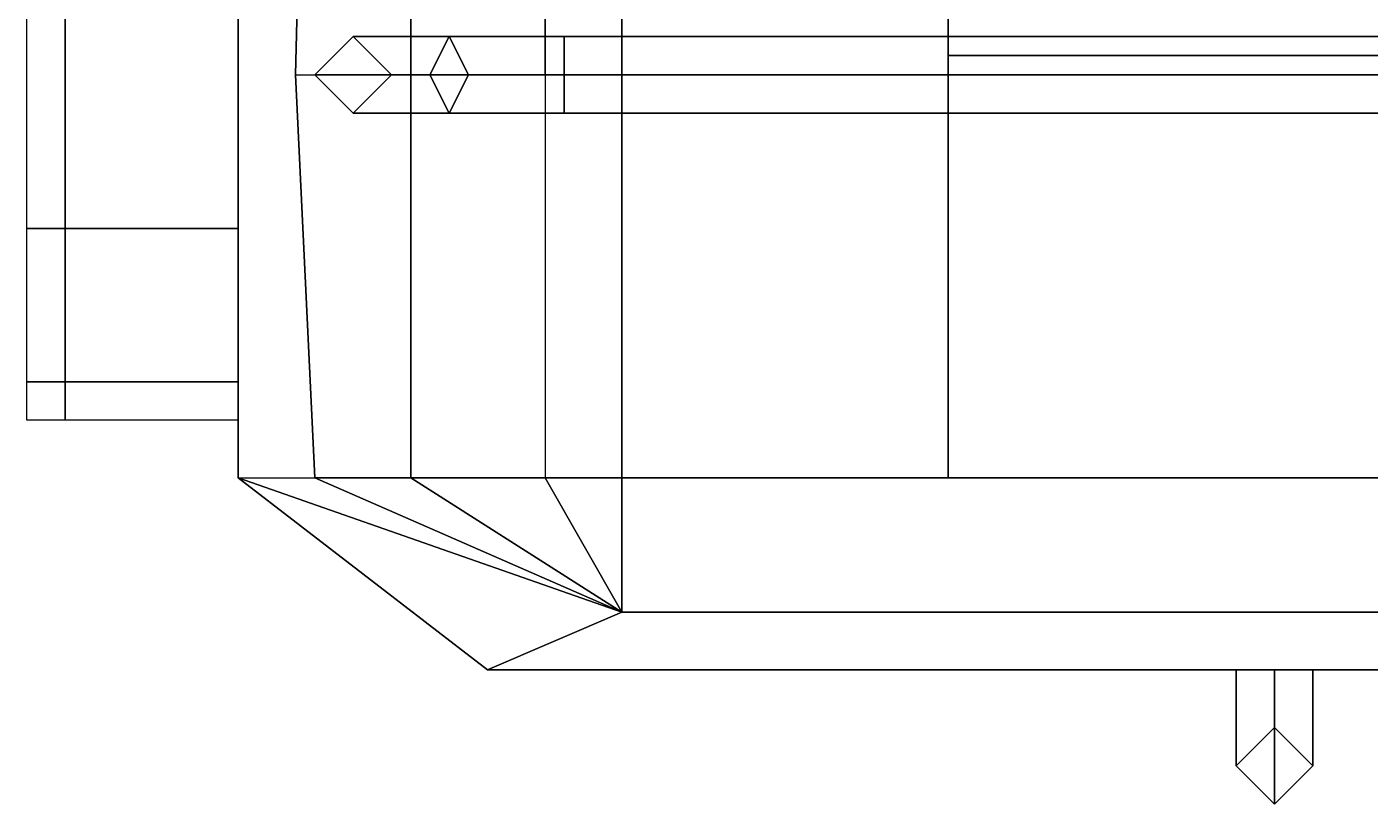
# Model space of a CAD drawing. Header units: millimetres. Extents: x -1 to 3, y -3 to 11.3.
# Drawn here: x -1.01 to -0.31, y -2.82 to -2.415 of the extents above; entities that cross this region are included whole.
import ezdxf

# ---------------------------------------------------------------- set-up
doc = ezdxf.new("R2010")
doc.units = ezdxf.units.MM
for name, color, linetype in [('hansa_tent', 3, 'Continuous'), ('mudguards2', 6, 'Continuous'), ('tent', 3, 'Continuous')]:
    doc.layers.add(name, color=color, linetype=linetype)

msp = doc.modelspace()

# ---------------------------------------------------------------- linework, layer by layer
for points in [[(-0.53, 1.03, 0.34), (-0.53, -2.43, 0.34), (-0.53, -2.65, 0.78), (-0.53, 1.03, 0.78)], [(0.53, 1.03, 0.34), (0.53, -2.43, 0.34), (-0.53, -2.43, 0.34), (-0.53, 1.03, 0.34)], [(-0.9, 0.03, 0.78), (-0.9, -2.65, 0.78), (-0.9, -2.65, 1.7), (-0.9, 0.03, 1.7)], [(-0.7, -1.16, 1.7), (-0.9, 0.03, 1.7), (-0.9, -2.65, 1.7), (-0.7, -2.72, 1.7)], [(-0.29, -1.16, 1.34), (-0.7, -1.16, 1.34), (-0.7, -2.72, 1.34), (-0.29, -2.72, 1.34)], [(-0.7, -1.16, 1.34), (-0.7, -1.16, 1.7), (-0.7, -2.72, 1.7), (-0.7, -2.72, 1.34)], [(-0.84, -2.42, 2.08), (-0.86, -2.44, 2.08), (-0.8, -2.44, 2.17), (-0.79, -2.42, 2.15)], [(-0.84, -2.42, 1.7), (-0.86, -2.44, 1.7), (-0.86, -2.44, 2.08), (-0.84, -2.42, 2.08)], [(-0.82, -2.44, 2.08), (-0.84, -2.42, 2.08), (-0.79, -2.42, 2.15), (-0.78, -2.44, 2.13)], [(-0.82, -2.44, 1.7), (-0.84, -2.42, 1.7), (-0.84, -2.42, 2.08), (-0.82, -2.44, 2.08)], [(-0.79, -2.42, 2.15), (-0.8, -2.44, 2.17), (-0.73, -2.44, 2.2), (-0.73, -2.42, 2.18)], [(-0.78, -2.44, 2.13), (-0.79, -2.42, 2.15), (-0.73, -2.42, 2.18), (-0.73, -2.44, 2.16)], [(-0.73, -2.44, 2.16), (-0.73, -2.42, 2.18), (0.73, -2.42, 2.18), (0.73, -2.44, 2.16)], [(-0.73, -2.42, 2.18), (-0.73, -2.44, 2.2), (0.73, -2.44, 2.2), (0.73, -2.42, 2.18)], [(-0.53, -2.65, 0.78), (-0.53, -2.43, 0.34), (0.53, -2.43, 0.34), (0.53, -2.65, 0.78)], [(-0.86, -2.44, 2.08), (-0.84, -2.46, 2.08), (-0.79, -2.46, 2.15), (-0.8, -2.44, 2.17)], [(-0.86, -2.44, 1.7), (-0.84, -2.46, 1.7), (-0.84, -2.46, 2.08), (-0.86, -2.44, 2.08)], [(-0.84, -2.46, 2.08), (-0.82, -2.44, 2.08), (-0.78, -2.44, 2.13), (-0.79, -2.46, 2.15)], [(-0.84, -2.46, 1.7), (-0.82, -2.44, 1.7), (-0.82, -2.44, 2.08), (-0.84, -2.46, 2.08)], [(-0.8, -2.44, 2.17), (-0.79, -2.46, 2.15), (-0.73, -2.46, 2.18), (-0.73, -2.44, 2.2)], [(-0.79, -2.46, 2.15), (-0.78, -2.44, 2.13), (-0.73, -2.44, 2.16), (-0.73, -2.46, 2.18)], [(-0.73, -2.46, 2.18), (-0.73, -2.44, 2.16), (0.73, -2.44, 2.16), (0.73, -2.46, 2.18)], [(-0.73, -2.44, 2.2), (-0.73, -2.46, 2.18), (0.73, -2.46, 2.18), (0.73, -2.44, 2.2)], [(-0.9, -2.65, 0.78), (-0.77, -2.75, 1.06), (-0.77, -2.75, 1.7), (-0.9, -2.65, 1.7)], [(0.9, -2.65, 0.78), (0.77, -2.75, 1.06), (-0.77, -2.75, 1.06), (-0.9, -2.65, 0.78)], [(-0.7, -2.72, 1.7), (-0.9, -2.65, 1.7), (-0.77, -2.75, 1.7), (-0.7, -2.72, 1.7)], [(-0.7, -2.72, 1.7), (-0.77, -2.75, 1.7), (0.77, -2.75, 1.7), (0.7, -2.72, 1.7)], [(0.7, -2.72, 1.34), (-0.7, -2.72, 1.34), (-0.7, -2.72, 1.7), (0.7, -2.72, 1.7)], [(-0.77, -2.75, 1.7), (-0.77, -2.75, 1.06), (0.77, -2.75, 1.06), (0.77, -2.75, 1.7)], [(-0.38, -2.8, 1.44), (-0.36, -2.82, 1.46), (-0.36, -2.75, 1.46), (-0.38, -2.75, 1.44)], [(-0.36, -2.78, 1.42), (-0.38, -2.8, 1.44), (-0.38, -2.75, 1.44), (-0.36, -2.75, 1.42)], [(-0.38, -2.8, 1.16), (-0.36, -2.78, 1.18), (-0.36, -2.75, 1.18), (-0.38, -2.75, 1.16)], [(-0.36, -2.82, 1.14), (-0.38, -2.8, 1.16), (-0.38, -2.75, 1.16), (-0.36, -2.75, 1.14)], [(-0.34, -2.8, 1.44), (-0.36, -2.78, 1.42), (-0.36, -2.75, 1.42), (-0.34, -2.75, 1.44)], [(-0.36, -2.82, 1.46), (-0.34, -2.8, 1.44), (-0.34, -2.75, 1.44), (-0.36, -2.75, 1.46)], [(-0.34, -2.8, 1.16), (-0.36, -2.82, 1.14), (-0.36, -2.75, 1.14), (-0.34, -2.75, 1.16)], [(-0.36, -2.78, 1.18), (-0.34, -2.8, 1.16), (-0.34, -2.75, 1.16), (-0.36, -2.75, 1.18)], [(-0.36, -2.78, 1.18), (-0.38, -2.8, 1.16), (-0.38, -2.8, 1.44), (-0.36, -2.78, 1.42)], [(-0.34, -2.8, 1.16), (-0.36, -2.78, 1.18), (-0.36, -2.78, 1.42), (-0.34, -2.8, 1.44)], [(-0.38, -2.8, 1.16), (-0.36, -2.82, 1.14), (-0.36, -2.82, 1.46), (-0.38, -2.8, 1.44)], [(-0.36, -2.82, 1.14), (-0.34, -2.8, 1.16), (-0.34, -2.8, 1.44), (-0.36, -2.82, 1.46)]]:
    msp.add_3dface(points)
at = {"layer": 'hansa_tent'}
for points in [[(-0.87, -2.44, 2.11), (-0.86, -2.03, 2.09), (-0.86, -2.03, 1.7), (-0.87, -2.44, 1.7)], [(-0.81, -2.44, 2.2), (-0.81, -2.03, 2.17), (-0.86, -2.03, 2.09), (-0.87, -2.44, 2.11)], [(-0.74, -2.44, 2.23), (-0.74, -2.03, 2.19), (-0.81, -2.03, 2.17), (-0.81, -2.44, 2.2)], [(0.74, -2.44, 2.23), (0.74, -2.03, 2.19), (-0.74, -2.03, 2.19), (-0.74, -2.44, 2.23)], [(-0.81, -2.44, 2.2), (-0.81, -2.65, 1.98), (-0.86, -2.65, 1.93), (-0.87, -2.44, 2.11)], [(-0.87, -2.44, 2.11), (-0.86, -2.65, 1.93), (-0.86, -2.65, 1.7), (-0.87, -2.44, 1.7)], [(-0.74, -2.44, 2.23), (-0.74, -2.65, 2), (-0.81, -2.65, 1.98), (-0.81, -2.44, 2.2)], [(-0.74, -2.44, 2.23), (-0.74, -2.65, 2), (0.74, -2.65, 2), (0.74, -2.44, 2.23)], [(-0.81, -2.65, 1.98), (-0.86, -2.65, 1.93), (-0.7, -2.72, 1.7), (-0.81, -2.65, 1.98)], [(-0.86, -2.65, 1.93), (-0.86, -2.65, 1.7), (-0.7, -2.72, 1.7), (-0.86, -2.65, 1.93)], [(-0.74, -2.65, 2), (-0.81, -2.65, 1.98), (-0.7, -2.72, 1.7), (-0.74, -2.65, 2)], [(-0.74, -2.65, 2), (-0.7, -2.72, 1.7), (0.7, -2.72, 1.7), (0.74, -2.65, 2)]]:
    msp.add_3dface(points, dxfattribs=at)
at = {"layer": 'mudguards2'}
for points in [[(-1.01, -2.31, 1), (-0.9, -2.31, 1), (-0.9, -2.52, 0.9), (-1.01, -2.52, 0.9)], [(-0.99, -2.31, 0.91), (-0.99, -2.31, 1), (-0.99, -2.52, 0.9), (-0.99, -2.48, 0.8)], [(-0.99, -2.48, 0.8), (-0.99, -2.52, 0.9), (-0.99, -2.6, 0.76), (-0.99, -2.56, 0.67)], [(-1.01, -2.52, 0.9), (-0.9, -2.52, 0.9), (-0.9, -2.6, 0.76), (-1.01, -2.6, 0.76)], [(-0.99, -2.56, 0.67), (-0.99, -2.6, 0.76), (-0.99, -2.62, 0.62), (-0.99, -2.56, 0.67)], [(-1.01, -2.6, 0.76), (-0.9, -2.6, 0.76), (-0.9, -2.62, 0.62), (-1.01, -2.62, 0.62)]]:
    msp.add_3dface(points, dxfattribs=at)
at = {"layer": 'tent'}
for points in [[(-0.81, -2.44, 2.2), (-0.81, -2.03, 2.17), (-0.86, -2.03, 2.09), (-0.87, -2.44, 2.11)], [(-0.87, -2.44, 2.11), (-0.86, -2.03, 2.09), (-0.86, -2.03, 1.7), (-0.87, -2.44, 1.7)], [(-0.74, -2.44, 2.23), (-0.74, -2.03, 2.19), (-0.81, -2.03, 2.17), (-0.81, -2.44, 2.2)], [(0.74, -2.44, 2.23), (0.74, -2.03, 2.19), (-0.74, -2.03, 2.19), (-0.74, -2.44, 2.23)], [(-0.87, -2.44, 2.11), (-0.86, -2.65, 1.93), (-0.86, -2.65, 1.7), (-0.87, -2.44, 1.7)], [(-0.81, -2.44, 2.2), (-0.81, -2.65, 1.98), (-0.86, -2.65, 1.93), (-0.87, -2.44, 2.11)], [(-0.74, -2.44, 2.23), (-0.74, -2.65, 2), (-0.81, -2.65, 1.98), (-0.81, -2.44, 2.2)], [(-0.74, -2.44, 2.23), (-0.74, -2.65, 2), (0.74, -2.65, 2), (0.74, -2.44, 2.23)], [(-0.86, -2.65, 1.93), (-0.86, -2.65, 1.7), (-0.7, -2.72, 1.7), (-0.86, -2.65, 1.93)], [(-0.81, -2.65, 1.98), (-0.86, -2.65, 1.93), (-0.7, -2.72, 1.7), (-0.81, -2.65, 1.98)], [(-0.74, -2.65, 2), (-0.81, -2.65, 1.98), (-0.7, -2.72, 1.7), (-0.74, -2.65, 2)], [(-0.74, -2.65, 2), (-0.7, -2.72, 1.7), (0.7, -2.72, 1.7), (0.74, -2.65, 2)]]:
    msp.add_3dface(points, dxfattribs=at)

doc.saveas('drawing.dxf')
